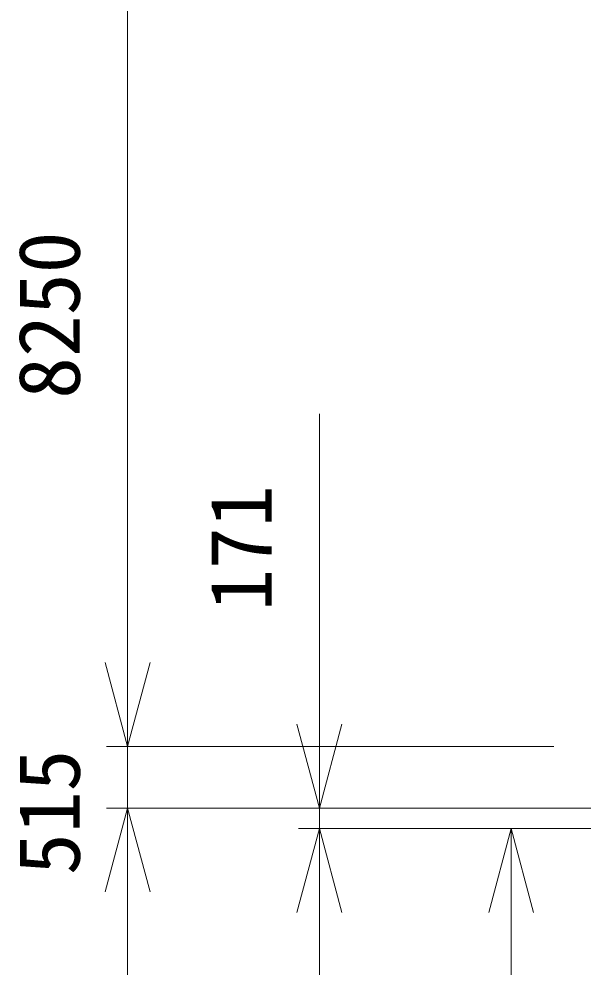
# Model space of a CAD drawing. Units: millimetres, scale not verified. Extents: x -30277 to 30315, y -43443 to 47718.
# Drawn here: x -30277 to -25571, y 14763 to 22674 of the extents above; entities that cross this region are included whole.
import ezdxf
from ezdxf.enums import TextEntityAlignment as Align

# ---------------------------------------------------------------- set-up
doc = ezdxf.new("R2010")
doc.units = ezdxf.units.MM
doc.header["$LTSCALE"] = 100
doc.layers.add('0-5_05 寸法', color=7, linetype='Continuous', lineweight=18)
doc.styles.add('ＭＳ ゴシック', font='')
doc.styles.get('ＭＳ ゴシック').set_extended_font_data('MS Gothic')

msp = doc.modelspace()

# ---------------------------------------------------------------- linework, layer by layer
at = {"layer": '0-5_05 寸法'}
for p, q in [((-29370.4, 17304.4), (-29370.4, 24154.4)), ((-27770.4, 16789.4), (-27770.4, 19379.4)), ((-29370.4, 17304.4), (-29370.4, 18004.4)), ((-29370.4, 16604.4), (-29370.4, 17304.4)), ((-29370.4, 16604.4), (-29370.4, 17304.4)), ((-27770.4, 16089.4), (-27770.4, 16789.4)), ((-25815.1, 16604.4), (-29545.4, 16604.4)), ((-25815.1, 16604.4), (-29545.4, 16604.4)), ((-29370.4, 16089.4), (-29370.4, 16604.4)), ((-25340, 16089.4), (-29545.4, 16089.4)), ((-25340, 16089.4), (-29545.4, 16089.4)), ((-29370.4, 16089.4), (-29370.4, 15389.4)), ((-29370.4, 16089.4), (-29370.4, 15389.4)), ((-25340, 16089.4), (-27945.4, 16089.4)), ((-27770.4, 15918.7), (-27770.4, 16089.4)), ((-22500.1, 15918.7), (-27945.4, 15918.7)), ((-22500.1, 15918.7), (-27945.4, 15918.7)), ((-27770.4, 15918.7), (-27770.4, 15218.7)), ((-27770.4, 15918.7), (-27770.4, 15218.7)), ((-22500.1, 15918.7), (-26345.4, 15918.7)), ((-26170.4, 15918.7), (-26170.4, 15218.7)), ((-29370.4, -24641.3), (-29370.4, 15389.4)), ((-29370.4, 15389.4), (-29370.4, 14689.4)), ((-27770.4, -23381.3), (-27770.4, 15218.7)), ((-27770.4, 15218.7), (-27770.4, 14518.7)), ((-26170.4, -1381.3), (-26170.4, 15218.7))]:
    msp.add_line(p, q, dxfattribs=at)
for points in [[(-29182.9, 17304.4), (-29370.4, 16604.4), (-29558, 17304.4)], [(-29182.9, 17304.4), (-29370.4, 16604.4), (-29558, 17304.4)], [(-27582.9, 16789.4), (-27770.4, 16089.4), (-27958, 16789.4)], [(-29558, 15389.4), (-29370.4, 16089.4), (-29182.9, 15389.4)], [(-29558, 15389.4), (-29370.4, 16089.4), (-29182.9, 15389.4)], [(-27958, 15218.7), (-27770.4, 15918.7), (-27582.9, 15218.7)], [(-27958, 15218.7), (-27770.4, 15918.7), (-27582.9, 15218.7)], [(-26358, 15218.7), (-26170.4, 15918.7), (-25982.9, 15218.7)]]:
    msp.add_lwpolyline(points, dxfattribs=at)

# ---------------------------------------------------------------- texts
at = {"layer": '0-5_05 寸法', "style": 'ＭＳ ゴシック'}
for s, p in [('8250', (-29615.4, 19504.4)), ('171', (-28015.4, 17734.4)), ('515', (-29615.4, 15530.2))]:
    msp.add_text(s, height=513.2, rotation=90, dxfattribs=at).set_placement(p, align=Align.BOTTOM_LEFT)

doc.saveas('drawing.dxf')
